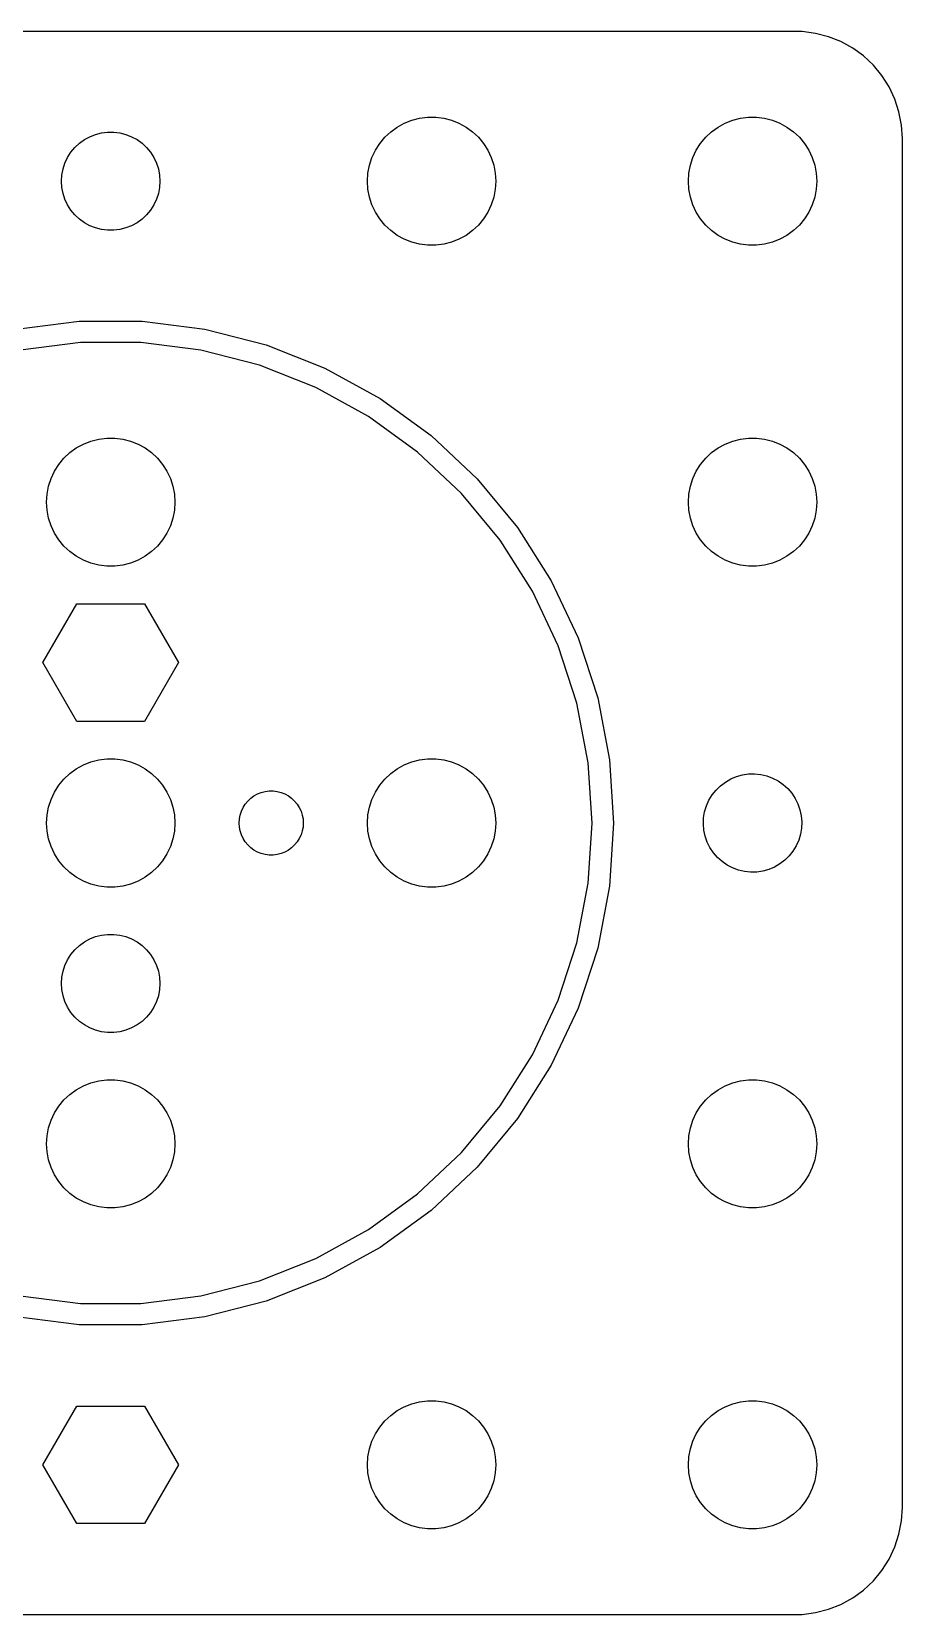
# Model space of a CAD drawing. Header units: metres. Extents: x -37 to 37, y -37 to 289.
# Drawn here: x -3.7 to 37, y -37 to 37 of the extents above; entities that cross this region are included whole.
import ezdxf

# ---------------------------------------------------------------- set-up
doc = ezdxf.new("R2010")
doc.units = ezdxf.units.M

msp = doc.modelspace()

# ---------------------------------------------------------------- linework, layer by layer
for p, q in [((32.3139, 36.9901), (-32.3139, 36.9901)), ((32.9369, 36.9114), (32.3139, 36.9901)), ((33.5451, 36.7553), (32.9369, 36.9114)), ((34.1289, 36.5241), (33.5451, 36.7553)), ((34.6791, 36.2216), (34.1289, 36.5241)), ((35.1871, 35.8526), (34.6791, 36.2216)), ((35.6448, 35.4227), (35.1871, 35.8526)), ((36.0451, 34.9389), (35.6448, 35.4227)), ((36.3815, 34.4088), (36.0451, 34.9389)), ((36.6489, 33.8406), (36.3815, 34.4088)), ((36.8429, 33.2434), (36.6489, 33.8406)), ((13.3925, 32.533), (13.7227, 32.7145)), ((13.7227, 32.7145), (14.0729, 32.8532)), ((14.0729, 32.8532), (14.4379, 32.9469)), ((14.4379, 32.9469), (14.8116, 32.9941)), ((14.8116, 32.9941), (15.1884, 32.9941)), ((15.1884, 32.9941), (15.5621, 32.9469)), ((15.5621, 32.9469), (15.927, 32.8532)), ((15.927, 32.8532), (16.2773, 32.7145)), ((16.2773, 32.7145), (16.6075, 32.533)), ((28.3925, 32.533), (28.7227, 32.7145)), ((28.7227, 32.7145), (29.0729, 32.8532)), ((29.0729, 32.8532), (29.4379, 32.9469)), ((29.4379, 32.9469), (29.8116, 32.9941)), ((29.8116, 32.9941), (30.1884, 32.9941)), ((30.1884, 32.9941), (30.5621, 32.9469)), ((30.5621, 32.9469), (30.927, 32.8532)), ((30.927, 32.8532), (31.2773, 32.7145)), ((31.2773, 32.7145), (31.6075, 32.533)), ((36.9606, 32.6267), (36.8429, 33.2434)), ((37, 32), (36.9606, 32.6267)), ((-1.46606, 31.7722), (-1.23239, 31.9419)), ((-1.23239, 31.9419), (-0.979279, 32.0811)), ((-0.979279, 32.0811), (-0.710724, 32.1874)), ((-0.710724, 32.1874), (-0.430969, 32.2593)), ((-0.430969, 32.2593), (-0.144409, 32.2955)), ((-0.144409, 32.2955), (0.144409, 32.2955)), ((0.144409, 32.2955), (0.430969, 32.2593)), ((0.430969, 32.2593), (0.710724, 32.1874)), ((0.710724, 32.1874), (0.979279, 32.0811)), ((0.979279, 32.0811), (1.23239, 31.9419)), ((1.23239, 31.9419), (1.46606, 31.7722)), ((12.5729, 31.7634), (12.8131, 32.0536)), ((12.8131, 32.0536), (13.0877, 32.3115)), ((13.0877, 32.3115), (13.3925, 32.533)), ((16.6075, 32.533), (16.9123, 32.3115)), ((16.9123, 32.3115), (17.1869, 32.0536)), ((17.1869, 32.0536), (17.427, 31.7634)), ((27.5729, 31.7634), (27.8131, 32.0536)), ((27.8131, 32.0536), (28.0877, 32.3115)), ((28.0877, 32.3115), (28.3925, 32.533)), ((31.6075, 32.533), (31.9123, 32.3115)), ((31.9123, 32.3115), (32.1869, 32.0536)), ((32.1869, 32.0536), (32.427, 31.7634)), ((37, -32), (37, 32)), ((-2.13847, 30.8467), (-2.0155, 31.108)), ((-2.0155, 31.108), (-1.86073, 31.3519)), ((-1.86073, 31.3519), (-1.67662, 31.5744)), ((-1.67662, 31.5744), (-1.46606, 31.7722)), ((1.46606, 31.7722), (1.67662, 31.5744)), ((1.67662, 31.5744), (1.86073, 31.3519)), ((1.86073, 31.3519), (2.0155, 31.108)), ((2.0155, 31.108), (2.13847, 30.8467)), ((12.0942, 30.7461), (12.2107, 31.1044)), ((12.2107, 31.1044), (12.3711, 31.4453)), ((12.3711, 31.4453), (12.5729, 31.7634)), ((17.427, 31.7634), (17.6289, 31.4453)), ((17.6289, 31.4453), (17.7893, 31.1044)), ((17.7893, 31.1044), (17.9057, 30.7461)), ((27.0942, 30.7461), (27.2107, 31.1044)), ((27.2107, 31.1044), (27.3711, 31.4453)), ((27.3711, 31.4453), (27.5729, 31.7634)), ((32.427, 31.7634), (32.6289, 31.4453)), ((32.6289, 31.4453), (32.7893, 31.1044)), ((32.7893, 31.1044), (32.9057, 30.7461)), ((-2.28186, 30.2883), (-2.22774, 30.572)), ((-2.22774, 30.572), (-2.13847, 30.8467)), ((2.13847, 30.8467), (2.22774, 30.572)), ((2.22774, 30.572), (2.28186, 30.2883)), ((12, 30), (12.0237, 30.376)), ((12.0237, 30.376), (12.0942, 30.7461)), ((17.9057, 30.7461), (17.9763, 30.376)), ((17.9763, 30.376), (18, 30)), ((27, 30), (27.0237, 30.376)), ((27.0237, 30.376), (27.0942, 30.7461)), ((32.9057, 30.7461), (32.9763, 30.376)), ((32.9763, 30.376), (33, 30)), ((-2.29999, 30), (-2.28186, 30.2883)), ((-2.28186, 29.7117), (-2.29999, 30)), ((-2.22774, 29.428), (-2.28186, 29.7117)), ((2.28186, 29.7117), (2.22774, 29.428)), ((2.28186, 30.2883), (2.29999, 30)), ((2.29999, 30), (2.28186, 29.7117)), ((12.0237, 29.624), (12, 30)), ((12.0942, 29.2539), (12.0237, 29.624)), ((17.9763, 29.624), (17.9057, 29.2539)), ((18, 30), (17.9763, 29.624)), ((27.0237, 29.624), (27, 30)), ((27.0942, 29.2539), (27.0237, 29.624)), ((32.9763, 29.624), (32.9057, 29.2539)), ((33, 30), (32.9763, 29.624)), ((-2.13847, 29.1533), (-2.22774, 29.428)), ((-2.0155, 28.892), (-2.13847, 29.1533)), ((-1.86073, 28.6481), (-2.0155, 28.892)), ((2.0155, 28.892), (1.86073, 28.6481)), ((2.13847, 29.1533), (2.0155, 28.892)), ((2.22774, 29.428), (2.13847, 29.1533)), ((12.2107, 28.8956), (12.0942, 29.2539)), ((12.3711, 28.5547), (12.2107, 28.8956)), ((17.7893, 28.8956), (17.6289, 28.5547)), ((17.9057, 29.2539), (17.7893, 28.8956)), ((27.2107, 28.8956), (27.0942, 29.2539)), ((27.3711, 28.5547), (27.2107, 28.8956)), ((32.7893, 28.8956), (32.6289, 28.5547)), ((32.9057, 29.2539), (32.7893, 28.8956)), ((-1.67662, 28.4255), (-1.86073, 28.6481)), ((-1.46606, 28.2278), (-1.67662, 28.4255)), ((-1.23239, 28.058), (-1.46606, 28.2278)), ((1.46606, 28.2278), (1.23239, 28.058)), ((1.67662, 28.4255), (1.46606, 28.2278)), ((1.86073, 28.6481), (1.67662, 28.4255)), ((12.5729, 28.2366), (12.3711, 28.5547)), ((12.8131, 27.9464), (12.5729, 28.2366)), ((17.427, 28.2366), (17.1869, 27.9464)), ((17.6289, 28.5547), (17.427, 28.2366)), ((27.5729, 28.2366), (27.3711, 28.5547)), ((27.8131, 27.9464), (27.5729, 28.2366)), ((32.427, 28.2366), (32.1869, 27.9464)), ((32.6289, 28.5547), (32.427, 28.2366)), ((-0.979279, 27.9189), (-1.23239, 28.058)), ((-0.710724, 27.8126), (-0.979279, 27.9189)), ((-0.430969, 27.7407), (-0.710724, 27.8126)), ((-0.144409, 27.7045), (-0.430969, 27.7407)), ((0.144409, 27.7045), (-0.144409, 27.7045)), ((0.430969, 27.7407), (0.144409, 27.7045)), ((0.710724, 27.8126), (0.430969, 27.7407)), ((0.979279, 27.9189), (0.710724, 27.8126)), ((1.23239, 28.058), (0.979279, 27.9189)), ((13.0877, 27.6884), (12.8131, 27.9464)), ((13.3925, 27.467), (13.0877, 27.6884)), ((13.7227, 27.2855), (13.3925, 27.467)), ((16.6075, 27.467), (16.2773, 27.2855)), ((16.9123, 27.6884), (16.6075, 27.467)), ((17.1869, 27.9464), (16.9123, 27.6884)), ((28.0877, 27.6884), (27.8131, 27.9464)), ((28.3925, 27.467), (28.0877, 27.6884)), ((28.7227, 27.2855), (28.3925, 27.467)), ((31.6075, 27.467), (31.2773, 27.2855)), ((31.9123, 27.6884), (31.6075, 27.467)), ((32.1869, 27.9464), (31.9123, 27.6884)), ((14.0729, 27.1468), (13.7227, 27.2855)), ((14.4379, 27.0531), (14.0729, 27.1468)), ((14.8116, 27.0059), (14.4379, 27.0531)), ((15.1884, 27.0059), (14.8116, 27.0059)), ((15.5621, 27.0531), (15.1884, 27.0059)), ((15.927, 27.1468), (15.5621, 27.0531)), ((16.2773, 27.2855), (15.927, 27.1468)), ((29.0729, 27.1468), (28.7227, 27.2855)), ((29.4379, 27.0531), (29.0729, 27.1468)), ((29.8116, 27.0059), (29.4379, 27.0531)), ((30.1884, 27.0059), (29.8116, 27.0059)), ((30.5621, 27.0531), (30.1884, 27.0059)), ((30.927, 27.1468), (30.5621, 27.0531)), ((31.2773, 27.2855), (30.927, 27.1468)), ((-4.40346, 23.0837), (-1.47557, 23.4536)), ((-1.47557, 23.4536), (1.47557, 23.4536)), ((1.47557, 23.4536), (4.40346, 23.0837)), ((4.40346, 23.0837), (7.26189, 22.3498)), ((-1.41278, 22.4556), (-4.21606, 22.1015)), ((1.41278, 22.4556), (-1.41278, 22.4556)), ((4.21606, 22.1015), (1.41278, 22.4556)), ((7.26189, 22.3498), (10.0058, 21.2634)), ((6.95288, 21.3988), (4.21606, 22.1015)), ((9.58003, 20.3586), (6.95288, 21.3988)), ((10.0058, 21.2634), (12.5919, 19.8417)), ((12.0561, 18.9974), (9.58003, 20.3586)), ((12.5919, 19.8417), (14.9795, 18.1071)), ((14.342, 17.3365), (12.0561, 18.9974)), ((-1.27733, 17.7145), (-0.927048, 17.8532)), ((-0.927048, 17.8532), (-0.562134, 17.9469)), ((-0.562134, 17.9469), (-0.18837, 17.9941)), ((-0.18837, 17.9941), (0.18837, 17.9941)), ((0.18837, 17.9941), (0.562134, 17.9469)), ((0.562134, 17.9469), (0.927048, 17.8532)), ((0.927048, 17.8532), (1.27733, 17.7145)), ((14.9795, 18.1071), (17.1308, 16.0869)), ((28.7227, 17.7145), (29.0729, 17.8532)), ((29.0729, 17.8532), (29.4379, 17.9469)), ((29.4379, 17.9469), (29.8116, 17.9941)), ((29.8116, 17.9941), (30.1884, 17.9941)), ((30.1884, 17.9941), (30.5621, 17.9469)), ((30.5621, 17.9469), (30.927, 17.8532)), ((30.927, 17.8532), (31.2773, 17.7145)), ((-2.42705, 16.7634), (-2.1869, 17.0536)), ((-2.1869, 17.0536), (-1.91226, 17.3115)), ((-1.91226, 17.3115), (-1.60747, 17.533)), ((-1.60747, 17.533), (-1.27733, 17.7145)), ((1.27733, 17.7145), (1.60747, 17.533)), ((1.60747, 17.533), (1.91226, 17.3115)), ((1.91226, 17.3115), (2.1869, 17.0536)), ((2.1869, 17.0536), (2.42705, 16.7634)), ((16.4018, 15.4023), (14.342, 17.3365)), ((27.5729, 16.7634), (27.8131, 17.0536)), ((27.8131, 17.0536), (28.0877, 17.3115)), ((28.0877, 17.3115), (28.3925, 17.533)), ((28.3925, 17.533), (28.7227, 17.7145)), ((31.2773, 17.7145), (31.6075, 17.533)), ((31.6075, 17.533), (31.9123, 17.3115)), ((31.9123, 17.3115), (32.1869, 17.0536)), ((32.1869, 17.0536), (32.427, 16.7634)), ((-2.78932, 16.1044), (-2.62891, 16.4453)), ((-2.62891, 16.4453), (-2.42705, 16.7634)), ((2.42705, 16.7634), (2.62891, 16.4453)), ((2.62891, 16.4453), (2.78932, 16.1044)), ((27.2107, 16.1044), (27.3711, 16.4453)), ((27.3711, 16.4453), (27.5729, 16.7634)), ((32.427, 16.7634), (32.6289, 16.4453)), ((32.6289, 16.4453), (32.7893, 16.1044)), ((-2.97633, 15.376), (-2.90575, 15.7461)), ((-2.90575, 15.7461), (-2.78932, 16.1044)), ((2.78932, 16.1044), (2.90575, 15.7461)), ((2.90575, 15.7461), (2.97633, 15.376)), ((17.1308, 16.0869), (19.0119, 13.8129)), ((27.0237, 15.376), (27.0942, 15.7461)), ((27.0942, 15.7461), (27.2107, 16.1044)), ((32.7893, 16.1044), (32.9057, 15.7461)), ((32.9057, 15.7461), (32.9763, 15.376)), ((-3, 15), (-2.97633, 15.376)), ((-2.97633, 14.624), (-3, 15)), ((2.97633, 15.376), (3, 15)), ((3, 15), (2.97633, 14.624)), ((18.2029, 13.2252), (16.4018, 15.4023)), ((27, 15), (27.0237, 15.376)), ((27.0237, 14.624), (27, 15)), ((32.9763, 15.376), (33, 15)), ((33, 15), (32.9763, 14.624)), ((-2.90575, 14.2539), (-2.97633, 14.624)), ((-2.78932, 13.8956), (-2.90575, 14.2539)), ((2.90575, 14.2539), (2.78932, 13.8956)), ((2.97633, 14.624), (2.90575, 14.2539)), ((27.0942, 14.2539), (27.0237, 14.624)), ((27.2107, 13.8956), (27.0942, 14.2539)), ((32.9057, 14.2539), (32.7893, 13.8956)), ((32.9763, 14.624), (32.9057, 14.2539)), ((-2.62891, 13.5547), (-2.78932, 13.8956)), ((-2.42705, 13.2366), (-2.62891, 13.5547)), ((2.62891, 13.5547), (2.42705, 13.2366)), ((2.78932, 13.8956), (2.62891, 13.5547)), ((19.0119, 13.8129), (20.5932, 11.3212)), ((27.3711, 13.5547), (27.2107, 13.8956)), ((27.5729, 13.2366), (27.3711, 13.5547)), ((32.6289, 13.5547), (32.427, 13.2366)), ((32.7893, 13.8956), (32.6289, 13.5547)), ((-2.1869, 12.9464), (-2.42705, 13.2366)), ((-1.91226, 12.6884), (-2.1869, 12.9464)), ((-1.60747, 12.467), (-1.91226, 12.6884)), ((1.91226, 12.6884), (1.60747, 12.467)), ((2.1869, 12.9464), (1.91226, 12.6884)), ((2.42705, 13.2366), (2.1869, 12.9464)), ((19.7169, 10.8394), (18.2029, 13.2252)), ((27.8131, 12.9464), (27.5729, 13.2366)), ((28.0877, 12.6884), (27.8131, 12.9464)), ((28.3925, 12.467), (28.0877, 12.6884)), ((31.9123, 12.6884), (31.6075, 12.467)), ((32.1869, 12.9464), (31.9123, 12.6884)), ((32.427, 13.2366), (32.1869, 12.9464)), ((-1.27733, 12.2855), (-1.60747, 12.467)), ((-0.927048, 12.1468), (-1.27733, 12.2855)), ((-0.562134, 12.0531), (-0.927048, 12.1468)), ((-0.18837, 12.0059), (-0.562134, 12.0531)), ((0.18837, 12.0059), (-0.18837, 12.0059)), ((0.562134, 12.0531), (0.18837, 12.0059)), ((0.927048, 12.1468), (0.562134, 12.0531)), ((1.27733, 12.2855), (0.927048, 12.1468)), ((1.60747, 12.467), (1.27733, 12.2855)), ((28.7227, 12.2855), (28.3925, 12.467)), ((29.0729, 12.1468), (28.7227, 12.2855)), ((29.4379, 12.0531), (29.0729, 12.1468)), ((29.8116, 12.0059), (29.4379, 12.0531)), ((30.1884, 12.0059), (29.8116, 12.0059)), ((30.5621, 12.0531), (30.1884, 12.0059)), ((30.927, 12.1468), (30.5621, 12.0531)), ((31.2773, 12.2855), (30.927, 12.1468)), ((31.6075, 12.467), (31.2773, 12.2855)), ((20.5932, 11.3212), (21.8497, 8.65092)), ((20.92, 8.28279), (19.7169, 10.8394)), ((-3.17349, 7.5), (-1.58675, 10.2483)), ((-1.58675, 10.2483), (1.58675, 10.2483)), ((1.58675, 10.2483), (3.17349, 7.5)), ((21.7931, 5.59552), (20.92, 8.28279)), ((21.8497, 8.65092), (22.7617, 5.84421)), ((-1.58675, 4.75168), (-3.17349, 7.5)), ((3.17349, 7.5), (1.58675, 4.75168)), ((22.3226, 2.81999), (21.7931, 5.59552)), ((22.7617, 5.84421), (23.3147, 2.94533)), ((1.58675, 4.75168), (-1.58675, 4.75168)), ((-0.562134, 2.94685), (-0.18837, 2.99408)), ((-0.18837, 2.99408), (0.18837, 2.99408)), ((0.18837, 2.99408), (0.562134, 2.94685)), ((14.4379, 2.94685), (14.8116, 2.99408)), ((14.8116, 2.99408), (15.1884, 2.99408)), ((15.1884, 2.99408), (15.5621, 2.94685)), ((-2.1869, 2.05363), (-1.91226, 2.31154)), ((-1.91226, 2.31154), (-1.60747, 2.53297)), ((-1.60747, 2.53297), (-1.27733, 2.71448)), ((-1.27733, 2.71448), (-0.927048, 2.85316)), ((-0.927048, 2.85316), (-0.562134, 2.94685)), ((0.562134, 2.94685), (0.927048, 2.85316)), ((0.927048, 2.85316), (1.27733, 2.71448)), ((1.27733, 2.71448), (1.60747, 2.53297)), ((1.60747, 2.53297), (1.91226, 2.31154)), ((1.91226, 2.31154), (2.1869, 2.05363)), ((12.8131, 2.05363), (13.0877, 2.31154)), ((13.0877, 2.31154), (13.3925, 2.53297)), ((13.3925, 2.53297), (13.7227, 2.71448)), ((13.7227, 2.71448), (14.0729, 2.85316)), ((14.0729, 2.85316), (14.4379, 2.94685)), ((15.5621, 2.94685), (15.927, 2.85316)), ((15.927, 2.85316), (16.2773, 2.71448)), ((16.2773, 2.71448), (16.6075, 2.53297)), ((16.6075, 2.53297), (16.9123, 2.31154)), ((16.9123, 2.31154), (17.1869, 2.05363)), ((22.5, 0), (22.3226, 2.81999)), ((23.3147, 2.94533), (23.5, 0)), ((29.2436, 2.17206), (29.5218, 2.24973)), ((29.5218, 2.24973), (29.8075, 2.29193)), ((29.8075, 2.29193), (30.0963, 2.29797)), ((30.0963, 2.29797), (30.3836, 2.26778)), ((30.3836, 2.26778), (30.6648, 2.20183)), ((-2.62891, 1.44525), (-2.42705, 1.76335)), ((-2.42705, 1.76335), (-2.1869, 2.05363)), ((2.1869, 2.05363), (2.42705, 1.76335)), ((2.42705, 1.76335), (2.62891, 1.44525)), ((7.21892, 1.47342), (7.40581, 1.49704)), ((7.40581, 1.49704), (7.59418, 1.49704)), ((7.59418, 1.49704), (7.78107, 1.47342)), ((12.3711, 1.44525), (12.5729, 1.76335)), ((12.5729, 1.76335), (12.8131, 2.05363)), ((17.1869, 2.05363), (17.427, 1.76335)), ((17.427, 1.76335), (17.6289, 1.44525)), ((28.1113, 1.31264), (28.2908, 1.53899)), ((28.2908, 1.53899), (28.4971, 1.74107)), ((28.4971, 1.74107), (28.7272, 1.91571)), ((28.7272, 1.91571), (28.9773, 2.06013)), ((28.9773, 2.06013), (29.2436, 2.17206)), ((30.6648, 2.20183), (30.9355, 2.10115)), ((30.9355, 2.10115), (31.1915, 1.96733)), ((31.1915, 1.96733), (31.4286, 1.80249)), ((31.4286, 1.80249), (31.6433, 1.60922)), ((31.6433, 1.60922), (31.832, 1.39056)), ((-2.97633, 0.375992), (-2.90575, 0.746063)), ((-2.90575, 0.746063), (-2.78932, 1.10437)), ((-2.78932, 1.10437), (-2.62891, 1.44525)), ((2.62891, 1.44525), (2.78932, 1.10437)), ((2.78932, 1.10437), (2.90575, 0.746063)), ((2.90575, 0.746063), (2.97633, 0.375992)), ((6.18553, 0.722626), (6.28647, 0.881668)), ((6.28647, 0.881668), (6.40654, 1.02681)), ((6.40654, 1.02681), (6.54385, 1.15576)), ((6.54385, 1.15576), (6.69626, 1.26648)), ((6.69626, 1.26648), (6.86133, 1.35724)), ((6.86133, 1.35724), (7.03647, 1.42657)), ((7.03647, 1.42657), (7.21892, 1.47342)), ((7.78107, 1.47342), (7.96352, 1.42657)), ((7.96352, 1.42657), (8.13866, 1.35724)), ((8.13866, 1.35724), (8.30373, 1.26648)), ((8.30373, 1.26648), (8.45613, 1.15576)), ((8.45613, 1.15576), (8.59344, 1.02681)), ((8.59344, 1.02681), (8.71352, 0.881668)), ((8.71352, 0.881668), (8.81445, 0.722626)), ((12.0237, 0.375992), (12.0942, 0.746063)), ((12.0942, 0.746063), (12.2107, 1.10437)), ((12.2107, 1.10437), (12.3711, 1.44525)), ((17.6289, 1.44525), (17.7893, 1.10437)), ((17.7893, 1.10437), (17.9057, 0.746063)), ((17.9057, 0.746063), (17.9763, 0.375992)), ((27.7608, 0.525192), (27.8442, 0.801712)), ((27.8442, 0.801712), (27.9617, 1.06557)), ((27.9617, 1.06557), (28.1113, 1.31264)), ((31.832, 1.39056), (31.9919, 1.14999)), ((31.9919, 1.14999), (32.1203, 0.891281)), ((32.1203, 0.891281), (32.2153, 0.618515)), ((-3, 0), (-2.97633, 0.375992)), ((-2.97633, -0.375992), (-3, 0)), ((2.97633, 0.375992), (3, 0)), ((3, 0), (2.97633, -0.375992)), ((6, 0), (6.01183, 0.187988)), ((6.01183, -0.187988), (6, 0)), ((6.01183, 0.187988), (6.04712, 0.373032)), ((6.04712, 0.373032), (6.10533, 0.552185)), ((6.10533, 0.552185), (6.18553, 0.722626)), ((8.81445, 0.722626), (8.89465, 0.552185)), ((8.89465, 0.552185), (8.95287, 0.373032)), ((8.95287, 0.373032), (8.98816, 0.187988)), ((8.98816, 0.187988), (9, 0)), ((9, 0), (8.98816, -0.187988)), ((12, 0), (12.0237, 0.375992)), ((12.0237, -0.375992), (12, 0)), ((17.9763, 0.375992), (18, 0)), ((18, 0), (17.9763, -0.375992)), ((22.3226, -2.81999), (22.5, 0)), ((23.5, 0), (23.3147, -2.94533)), ((27.7005, -0.048157), (27.7126, 0.240402)), ((27.7126, 0.240402), (27.7608, 0.525192)), ((32.2153, 0.618515), (32.2753, 0.335983)), ((32.2753, 0.335983), (32.2995, 0.048157)), ((32.2995, 0.048157), (32.2874, -0.240402)), ((-2.90575, -0.746063), (-2.97633, -0.375992)), ((2.97633, -0.375992), (2.90575, -0.746063)), ((6.04712, -0.373032), (6.01183, -0.187988)), ((6.10533, -0.552185), (6.04712, -0.373032)), ((6.18553, -0.722626), (6.10533, -0.552185)), ((6.28647, -0.881668), (6.18553, -0.722626)), ((8.81445, -0.722626), (8.71352, -0.881668)), ((8.89465, -0.552185), (8.81445, -0.722626)), ((8.95287, -0.373032), (8.89465, -0.552185)), ((8.98816, -0.187988), (8.95287, -0.373032)), ((12.0942, -0.746063), (12.0237, -0.375992)), ((17.9763, -0.375992), (17.9057, -0.746063)), ((27.7247, -0.335983), (27.7005, -0.048157)), ((27.7847, -0.618515), (27.7247, -0.335983)), ((27.8797, -0.891281), (27.7847, -0.618515)), ((32.2392, -0.525192), (32.1557, -0.801712)), ((32.2874, -0.240402), (32.2392, -0.525192)), ((-2.78932, -1.10437), (-2.90575, -0.746063)), ((-2.62891, -1.44525), (-2.78932, -1.10437)), ((-2.42705, -1.76335), (-2.62891, -1.44525)), ((2.62891, -1.44525), (2.42705, -1.76335)), ((2.78932, -1.10437), (2.62891, -1.44525)), ((2.90575, -0.746063), (2.78932, -1.10437)), ((6.40654, -1.02681), (6.28647, -0.881668)), ((6.54385, -1.15576), (6.40654, -1.02681)), ((6.69626, -1.26648), (6.54385, -1.15576)), ((6.86133, -1.35724), (6.69626, -1.26648)), ((7.03647, -1.42657), (6.86133, -1.35724)), ((7.21892, -1.47342), (7.03647, -1.42657)), ((7.40581, -1.49704), (7.21892, -1.47342)), ((7.78107, -1.47342), (7.59418, -1.49704)), ((7.96352, -1.42657), (7.78107, -1.47342)), ((8.13866, -1.35724), (7.96352, -1.42657)), ((8.30373, -1.26648), (8.13866, -1.35724)), ((8.45613, -1.15576), (8.30373, -1.26648)), ((8.59344, -1.02681), (8.45613, -1.15576)), ((8.71352, -0.881668), (8.59344, -1.02681)), ((12.2107, -1.10437), (12.0942, -0.746063)), ((12.3711, -1.44525), (12.2107, -1.10437)), ((12.5729, -1.76335), (12.3711, -1.44525)), ((17.6289, -1.44525), (17.427, -1.76335)), ((17.7893, -1.10437), (17.6289, -1.44525)), ((17.9057, -0.746063), (17.7893, -1.10437)), ((28.0081, -1.14999), (27.8797, -0.891281)), ((28.168, -1.39056), (28.0081, -1.14999)), ((28.3567, -1.60922), (28.168, -1.39056)), ((31.8886, -1.31264), (31.7092, -1.53899)), ((32.0383, -1.06557), (31.8886, -1.31264)), ((32.1557, -0.801712), (32.0383, -1.06557)), ((-2.1869, -2.05363), (-2.42705, -1.76335)), ((-1.91226, -2.31154), (-2.1869, -2.05363)), ((2.1869, -2.05363), (1.91226, -2.31154)), ((2.42705, -1.76335), (2.1869, -2.05363)), ((7.59418, -1.49704), (7.40581, -1.49704)), ((12.8131, -2.05363), (12.5729, -1.76335)), ((13.0877, -2.31154), (12.8131, -2.05363)), ((17.1869, -2.05363), (16.9123, -2.31154)), ((17.427, -1.76335), (17.1869, -2.05363)), ((28.5714, -1.80249), (28.3567, -1.60922)), ((28.8085, -1.96733), (28.5714, -1.80249)), ((29.0645, -2.10115), (28.8085, -1.96733)), ((29.3352, -2.20183), (29.0645, -2.10115)), ((29.6164, -2.26778), (29.3352, -2.20183)), ((30.7564, -2.17206), (30.4782, -2.24973)), ((31.0227, -2.06013), (30.7564, -2.17206)), ((31.2728, -1.91571), (31.0227, -2.06013)), ((31.5029, -1.74107), (31.2728, -1.91571)), ((31.7092, -1.53899), (31.5029, -1.74107)), ((-1.60747, -2.53297), (-1.91226, -2.31154)), ((-1.27733, -2.71448), (-1.60747, -2.53297)), ((-0.927048, -2.85316), (-1.27733, -2.71448)), ((-0.562134, -2.94685), (-0.927048, -2.85316)), ((-0.18837, -2.99408), (-0.562134, -2.94685)), ((0.562134, -2.94685), (0.18837, -2.99408)), ((0.927048, -2.85316), (0.562134, -2.94685)), ((1.27733, -2.71448), (0.927048, -2.85316)), ((1.60747, -2.53297), (1.27733, -2.71448)), ((1.91226, -2.31154), (1.60747, -2.53297)), ((13.3925, -2.53297), (13.0877, -2.31154)), ((13.7227, -2.71448), (13.3925, -2.53297)), ((14.0729, -2.85316), (13.7227, -2.71448)), ((14.4379, -2.94685), (14.0729, -2.85316)), ((14.8116, -2.99408), (14.4379, -2.94685)), ((15.5621, -2.94685), (15.1884, -2.99408)), ((15.927, -2.85316), (15.5621, -2.94685)), ((16.2773, -2.71448), (15.927, -2.85316)), ((16.6075, -2.53297), (16.2773, -2.71448)), ((16.9123, -2.31154), (16.6075, -2.53297)), ((21.7931, -5.59552), (22.3226, -2.81999)), ((23.3147, -2.94533), (22.7617, -5.84421)), ((29.9037, -2.29797), (29.6164, -2.26778)), ((30.1925, -2.29193), (29.9037, -2.29797)), ((30.4782, -2.24973), (30.1925, -2.29193)), ((0.18837, -2.99408), (-0.18837, -2.99408)), ((15.1884, -2.99408), (14.8116, -2.99408)), ((-1.67662, -5.92554), (-1.46606, -5.72781)), ((-1.46606, -5.72781), (-1.23239, -5.55804)), ((-1.23239, -5.55804), (-0.979279, -5.41888)), ((-0.979279, -5.41888), (-0.710724, -5.31256)), ((-0.710724, -5.31256), (-0.430969, -5.24074)), ((-0.430969, -5.24074), (-0.144409, -5.20453)), ((-0.144409, -5.20453), (0.144409, -5.20453)), ((0.144409, -5.20453), (0.430969, -5.24074)), ((0.430969, -5.24074), (0.710724, -5.31256)), ((0.710724, -5.31256), (0.979279, -5.41888)), ((0.979279, -5.41888), (1.23239, -5.55804)), ((1.23239, -5.55804), (1.46606, -5.72781)), ((1.46606, -5.72781), (1.67662, -5.92554)), ((20.92, -8.28279), (21.7931, -5.59552)), ((22.7617, -5.84421), (21.8497, -8.65092)), ((-2.22774, -6.92801), (-2.13847, -6.65331)), ((-2.13847, -6.65331), (-2.0155, -6.39195)), ((-2.0155, -6.39195), (-1.86073, -6.14809)), ((-1.86073, -6.14809), (-1.67662, -5.92554)), ((1.67662, -5.92554), (1.86073, -6.14809)), ((1.86073, -6.14809), (2.0155, -6.39195)), ((2.0155, -6.39195), (2.13847, -6.65331)), ((2.13847, -6.65331), (2.22774, -6.92801)), ((-2.29999, -7.5), (-2.28186, -7.21173)), ((-2.28186, -7.21173), (-2.22774, -6.92801)), ((2.22774, -6.92801), (2.28186, -7.21173)), ((2.28186, -7.21173), (2.29999, -7.5)), ((-2.28186, -7.78825), (-2.29999, -7.5)), ((-2.22774, -8.07198), (-2.28186, -7.78825)), ((-2.13847, -8.34668), (-2.22774, -8.07198)), ((2.22774, -8.07198), (2.13847, -8.34668)), ((2.28186, -7.78825), (2.22774, -8.07198)), ((2.29999, -7.5), (2.28186, -7.78825)), ((-2.0155, -8.60803), (-2.13847, -8.34668)), ((-1.86073, -8.8519), (-2.0155, -8.60803)), ((-1.67662, -9.07445), (-1.86073, -8.8519)), ((1.86073, -8.8519), (1.67662, -9.07445)), ((2.0155, -8.60803), (1.86073, -8.8519)), ((2.13847, -8.34668), (2.0155, -8.60803)), ((19.7169, -10.8394), (20.92, -8.28279)), ((21.8497, -8.65092), (20.5932, -11.3212)), ((-1.46606, -9.27217), (-1.67662, -9.07445)), ((-1.23239, -9.44194), (-1.46606, -9.27217)), ((-0.979279, -9.5811), (-1.23239, -9.44194)), ((-0.710724, -9.68742), (-0.979279, -9.5811)), ((0.979279, -9.5811), (0.710724, -9.68742)), ((1.23239, -9.44194), (0.979279, -9.5811)), ((1.46606, -9.27217), (1.23239, -9.44194)), ((1.67662, -9.07445), (1.46606, -9.27217)), ((-0.430969, -9.75925), (-0.710724, -9.68742)), ((-0.144409, -9.79546), (-0.430969, -9.75925)), ((0.144409, -9.79546), (-0.144409, -9.79546)), ((0.430969, -9.75925), (0.144409, -9.79546)), ((0.710724, -9.68742), (0.430969, -9.75925)), ((18.2029, -13.2252), (19.7169, -10.8394)), ((20.5932, -11.3212), (19.0119, -13.8129)), ((-1.91226, -12.6884), (-1.60747, -12.467)), ((-1.60747, -12.467), (-1.27733, -12.2855)), ((-1.27733, -12.2855), (-0.927048, -12.1468)), ((-0.927048, -12.1468), (-0.562134, -12.0531)), ((-0.562134, -12.0531), (-0.18837, -12.0059)), ((-0.18837, -12.0059), (0.18837, -12.0059)), ((0.18837, -12.0059), (0.562134, -12.0531)), ((0.562134, -12.0531), (0.927048, -12.1468)), ((0.927048, -12.1468), (1.27733, -12.2855)), ((1.27733, -12.2855), (1.60747, -12.467)), ((1.60747, -12.467), (1.91226, -12.6884)), ((28.0877, -12.6884), (28.3925, -12.467)), ((28.3925, -12.467), (28.7227, -12.2855)), ((28.7227, -12.2855), (29.0729, -12.1468)), ((29.0729, -12.1468), (29.4379, -12.0531)), ((29.4379, -12.0531), (29.8116, -12.0059)), ((29.8116, -12.0059), (30.1884, -12.0059)), ((30.1884, -12.0059), (30.5621, -12.0531)), ((30.5621, -12.0531), (30.927, -12.1468)), ((30.927, -12.1468), (31.2773, -12.2855)), ((31.2773, -12.2855), (31.6075, -12.467)), ((31.6075, -12.467), (31.9123, -12.6884)), ((-2.62891, -13.5547), (-2.42705, -13.2366)), ((-2.42705, -13.2366), (-2.1869, -12.9464)), ((-2.1869, -12.9464), (-1.91226, -12.6884)), ((1.91226, -12.6884), (2.1869, -12.9464)), ((2.1869, -12.9464), (2.42705, -13.2366)), ((2.42705, -13.2366), (2.62891, -13.5547)), ((16.4018, -15.4023), (18.2029, -13.2252)), ((27.3711, -13.5547), (27.5729, -13.2366)), ((27.5729, -13.2366), (27.8131, -12.9464)), ((27.8131, -12.9464), (28.0877, -12.6884)), ((31.9123, -12.6884), (32.1869, -12.9464)), ((32.1869, -12.9464), (32.427, -13.2366)), ((32.427, -13.2366), (32.6289, -13.5547)), ((-2.90575, -14.2539), (-2.78932, -13.8956)), ((-2.78932, -13.8956), (-2.62891, -13.5547)), ((2.62891, -13.5547), (2.78932, -13.8956)), ((2.78932, -13.8956), (2.90575, -14.2539)), ((19.0119, -13.8129), (17.1308, -16.0869)), ((27.0942, -14.2539), (27.2107, -13.8956)), ((27.2107, -13.8956), (27.3711, -13.5547)), ((32.6289, -13.5547), (32.7893, -13.8956)), ((32.7893, -13.8956), (32.9057, -14.2539)), ((-3, -15), (-2.97633, -14.624)), ((-2.97633, -14.624), (-2.90575, -14.2539)), ((2.90575, -14.2539), (2.97633, -14.624)), ((2.97633, -14.624), (3, -15)), ((27, -15), (27.0237, -14.624)), ((27.0237, -14.624), (27.0942, -14.2539)), ((32.9057, -14.2539), (32.9763, -14.624)), ((32.9763, -14.624), (33, -15)), ((-2.97633, -15.376), (-3, -15)), ((-2.90575, -15.7461), (-2.97633, -15.376)), ((2.97633, -15.376), (2.90575, -15.7461)), ((3, -15), (2.97633, -15.376)), ((14.342, -17.3365), (16.4018, -15.4023)), ((27.0237, -15.376), (27, -15)), ((27.0942, -15.7461), (27.0237, -15.376)), ((32.9763, -15.376), (32.9057, -15.7461)), ((33, -15), (32.9763, -15.376)), ((-2.78932, -16.1044), (-2.90575, -15.7461)), ((-2.62891, -16.4453), (-2.78932, -16.1044)), ((2.78932, -16.1044), (2.62891, -16.4453)), ((2.90575, -15.7461), (2.78932, -16.1044)), ((17.1308, -16.0869), (14.9795, -18.1071)), ((27.2107, -16.1044), (27.0942, -15.7461)), ((27.3711, -16.4453), (27.2107, -16.1044)), ((32.7893, -16.1044), (32.6289, -16.4453)), ((32.9057, -15.7461), (32.7893, -16.1044)), ((-2.42705, -16.7634), (-2.62891, -16.4453)), ((-2.1869, -17.0536), (-2.42705, -16.7634)), ((2.42705, -16.7634), (2.1869, -17.0536)), ((2.62891, -16.4453), (2.42705, -16.7634)), ((27.5729, -16.7634), (27.3711, -16.4453)), ((27.8131, -17.0536), (27.5729, -16.7634)), ((32.427, -16.7634), (32.1869, -17.0536)), ((32.6289, -16.4453), (32.427, -16.7634)), ((-1.91226, -17.3115), (-2.1869, -17.0536)), ((-1.60747, -17.533), (-1.91226, -17.3115)), ((-1.27733, -17.7145), (-1.60747, -17.533)), ((-0.927048, -17.8532), (-1.27733, -17.7145)), ((1.27733, -17.7145), (0.927048, -17.8532)), ((1.60747, -17.533), (1.27733, -17.7145)), ((1.91226, -17.3115), (1.60747, -17.533)), ((2.1869, -17.0536), (1.91226, -17.3115)), ((12.0561, -18.9974), (14.342, -17.3365)), ((28.0877, -17.3115), (27.8131, -17.0536)), ((28.3925, -17.533), (28.0877, -17.3115)), ((28.7227, -17.7145), (28.3925, -17.533)), ((29.0729, -17.8532), (28.7227, -17.7145)), ((31.2773, -17.7145), (30.927, -17.8532)), ((31.6075, -17.533), (31.2773, -17.7145)), ((31.9123, -17.3115), (31.6075, -17.533)), ((32.1869, -17.0536), (31.9123, -17.3115)), ((-0.562134, -17.9469), (-0.927048, -17.8532)), ((-0.18837, -17.9941), (-0.562134, -17.9469)), ((0.18837, -17.9941), (-0.18837, -17.9941)), ((0.562134, -17.9469), (0.18837, -17.9941)), ((0.927048, -17.8532), (0.562134, -17.9469)), ((14.9795, -18.1071), (12.5919, -19.8417)), ((29.4379, -17.9469), (29.0729, -17.8532)), ((29.8116, -17.9941), (29.4379, -17.9469)), ((30.1884, -17.9941), (29.8116, -17.9941)), ((30.5621, -17.9469), (30.1884, -17.9941)), ((30.927, -17.8532), (30.5621, -17.9469)), ((9.58003, -20.3586), (12.0561, -18.9974)), ((12.5919, -19.8417), (10.0058, -21.2634)), ((6.95288, -21.3988), (9.58003, -20.3586)), ((4.21606, -22.1015), (6.95288, -21.3988)), ((10.0058, -21.2634), (7.26189, -22.3498)), ((-4.21606, -22.1015), (-1.41278, -22.4556)), ((1.41278, -22.4556), (4.21606, -22.1015)), ((-1.41278, -22.4556), (1.41278, -22.4556)), ((7.26189, -22.3498), (4.40346, -23.0837)), ((-1.47557, -23.4536), (-4.40346, -23.0837)), ((1.47557, -23.4536), (-1.47557, -23.4536)), ((4.40346, -23.0837), (1.47557, -23.4536)), ((-3.17349, -30), (-1.58675, -27.2517)), ((-1.58675, -27.2517), (1.58675, -27.2517)), ((1.58675, -27.2517), (3.17349, -30)), ((13.3925, -27.467), (13.7227, -27.2855)), ((13.7227, -27.2855), (14.0729, -27.1468)), ((14.0729, -27.1468), (14.4379, -27.0531)), ((14.4379, -27.0531), (14.8116, -27.0059)), ((14.8116, -27.0059), (15.1884, -27.0059)), ((15.1884, -27.0059), (15.5621, -27.0531)), ((15.5621, -27.0531), (15.927, -27.1468)), ((15.927, -27.1468), (16.2773, -27.2855)), ((16.2773, -27.2855), (16.6075, -27.467)), ((28.3925, -27.467), (28.7227, -27.2855)), ((28.7227, -27.2855), (29.0729, -27.1468)), ((29.0729, -27.1468), (29.4379, -27.0531)), ((29.4379, -27.0531), (29.8116, -27.0059)), ((29.8116, -27.0059), (30.1884, -27.0059)), ((30.1884, -27.0059), (30.5621, -27.0531)), ((30.5621, -27.0531), (30.927, -27.1468)), ((30.927, -27.1468), (31.2773, -27.2855)), ((31.2773, -27.2855), (31.6075, -27.467)), ((12.5729, -28.2366), (12.8131, -27.9464)), ((12.8131, -27.9464), (13.0877, -27.6884)), ((13.0877, -27.6884), (13.3925, -27.467)), ((16.6075, -27.467), (16.9123, -27.6884)), ((16.9123, -27.6884), (17.1869, -27.9464)), ((17.1869, -27.9464), (17.427, -28.2366)), ((27.5729, -28.2366), (27.8131, -27.9464)), ((27.8131, -27.9464), (28.0877, -27.6884)), ((28.0877, -27.6884), (28.3925, -27.467)), ((31.6075, -27.467), (31.9123, -27.6884)), ((31.9123, -27.6884), (32.1869, -27.9464)), ((32.1869, -27.9464), (32.427, -28.2366)), ((12.2107, -28.8956), (12.3711, -28.5547)), ((12.3711, -28.5547), (12.5729, -28.2366)), ((17.427, -28.2366), (17.6289, -28.5547)), ((17.6289, -28.5547), (17.7893, -28.8956)), ((27.2107, -28.8956), (27.3711, -28.5547)), ((27.3711, -28.5547), (27.5729, -28.2366)), ((32.427, -28.2366), (32.6289, -28.5547)), ((32.6289, -28.5547), (32.7893, -28.8956)), ((12.0237, -29.624), (12.0942, -29.2539)), ((12.0942, -29.2539), (12.2107, -28.8956)), ((17.7893, -28.8956), (17.9057, -29.2539)), ((17.9057, -29.2539), (17.9763, -29.624)), ((27.0237, -29.624), (27.0942, -29.2539)), ((27.0942, -29.2539), (27.2107, -28.8956)), ((32.7893, -28.8956), (32.9057, -29.2539)), ((32.9057, -29.2539), (32.9763, -29.624)), ((-1.58675, -32.7483), (-3.17349, -30)), ((3.17349, -30), (1.58675, -32.7483)), ((12, -30), (12.0237, -29.624)), ((12.0237, -30.376), (12, -30)), ((17.9763, -29.624), (18, -30)), ((18, -30), (17.9763, -30.376)), ((27, -30), (27.0237, -29.624)), ((27.0237, -30.376), (27, -30)), ((32.9763, -29.624), (33, -30)), ((33, -30), (32.9763, -30.376)), ((12.0942, -30.7461), (12.0237, -30.376)), ((12.2107, -31.1044), (12.0942, -30.7461)), ((17.9057, -30.7461), (17.7893, -31.1044)), ((17.9763, -30.376), (17.9057, -30.7461)), ((27.0942, -30.7461), (27.0237, -30.376)), ((27.2107, -31.1044), (27.0942, -30.7461)), ((32.9057, -30.7461), (32.7893, -31.1044)), ((32.9763, -30.376), (32.9057, -30.7461)), ((12.3711, -31.4453), (12.2107, -31.1044)), ((12.5729, -31.7634), (12.3711, -31.4453)), ((12.8131, -32.0536), (12.5729, -31.7634)), ((17.427, -31.7634), (17.1869, -32.0536)), ((17.6289, -31.4453), (17.427, -31.7634)), ((17.7893, -31.1044), (17.6289, -31.4453)), ((27.3711, -31.4453), (27.2107, -31.1044)), ((27.5729, -31.7634), (27.3711, -31.4453)), ((27.8131, -32.0536), (27.5729, -31.7634)), ((32.427, -31.7634), (32.1869, -32.0536)), ((32.6289, -31.4453), (32.427, -31.7634)), ((32.7893, -31.1044), (32.6289, -31.4453)), ((13.0877, -32.3115), (12.8131, -32.0536)), ((13.3925, -32.533), (13.0877, -32.3115)), ((13.7227, -32.7145), (13.3925, -32.533)), ((16.6075, -32.533), (16.2773, -32.7145)), ((16.9123, -32.3115), (16.6075, -32.533)), ((17.1869, -32.0536), (16.9123, -32.3115)), ((28.0877, -32.3115), (27.8131, -32.0536)), ((28.3925, -32.533), (28.0877, -32.3115)), ((28.7227, -32.7145), (28.3925, -32.533)), ((31.6075, -32.533), (31.2773, -32.7145)), ((31.9123, -32.3115), (31.6075, -32.533)), ((32.1869, -32.0536), (31.9123, -32.3115)), ((36.9606, -32.6267), (37, -32)), ((1.58675, -32.7483), (-1.58675, -32.7483)), ((14.0729, -32.8532), (13.7227, -32.7145)), ((14.4379, -32.9469), (14.0729, -32.8532)), ((14.8116, -32.9941), (14.4379, -32.9469)), ((15.1884, -32.9941), (14.8116, -32.9941)), ((15.5621, -32.9469), (15.1884, -32.9941)), ((15.927, -32.8532), (15.5621, -32.9469)), ((16.2773, -32.7145), (15.927, -32.8532)), ((29.0729, -32.8532), (28.7227, -32.7145)), ((29.4379, -32.9469), (29.0729, -32.8532)), ((29.8116, -32.9941), (29.4379, -32.9469)), ((30.1884, -32.9941), (29.8116, -32.9941)), ((30.5621, -32.9469), (30.1884, -32.9941)), ((30.927, -32.8532), (30.5621, -32.9469)), ((31.2773, -32.7145), (30.927, -32.8532)), ((36.6489, -33.8406), (36.8429, -33.2434)), ((36.8429, -33.2434), (36.9606, -32.6267)), ((36.3815, -34.4088), (36.6489, -33.8406)), ((36.0451, -34.9389), (36.3815, -34.4088)), ((35.1871, -35.8526), (35.6448, -35.4227)), ((35.6448, -35.4227), (36.0451, -34.9389)), ((34.1289, -36.5241), (34.6791, -36.2216)), ((34.6791, -36.2216), (35.1871, -35.8526)), ((-32.3139, -36.9901), (32.3139, -36.9901)), ((32.3139, -36.9901), (32.9369, -36.9114)), ((32.9369, -36.9114), (33.5451, -36.7553)), ((33.5451, -36.7553), (34.1289, -36.5241))]:
    msp.add_line(p, q)

doc.saveas('drawing.dxf')
